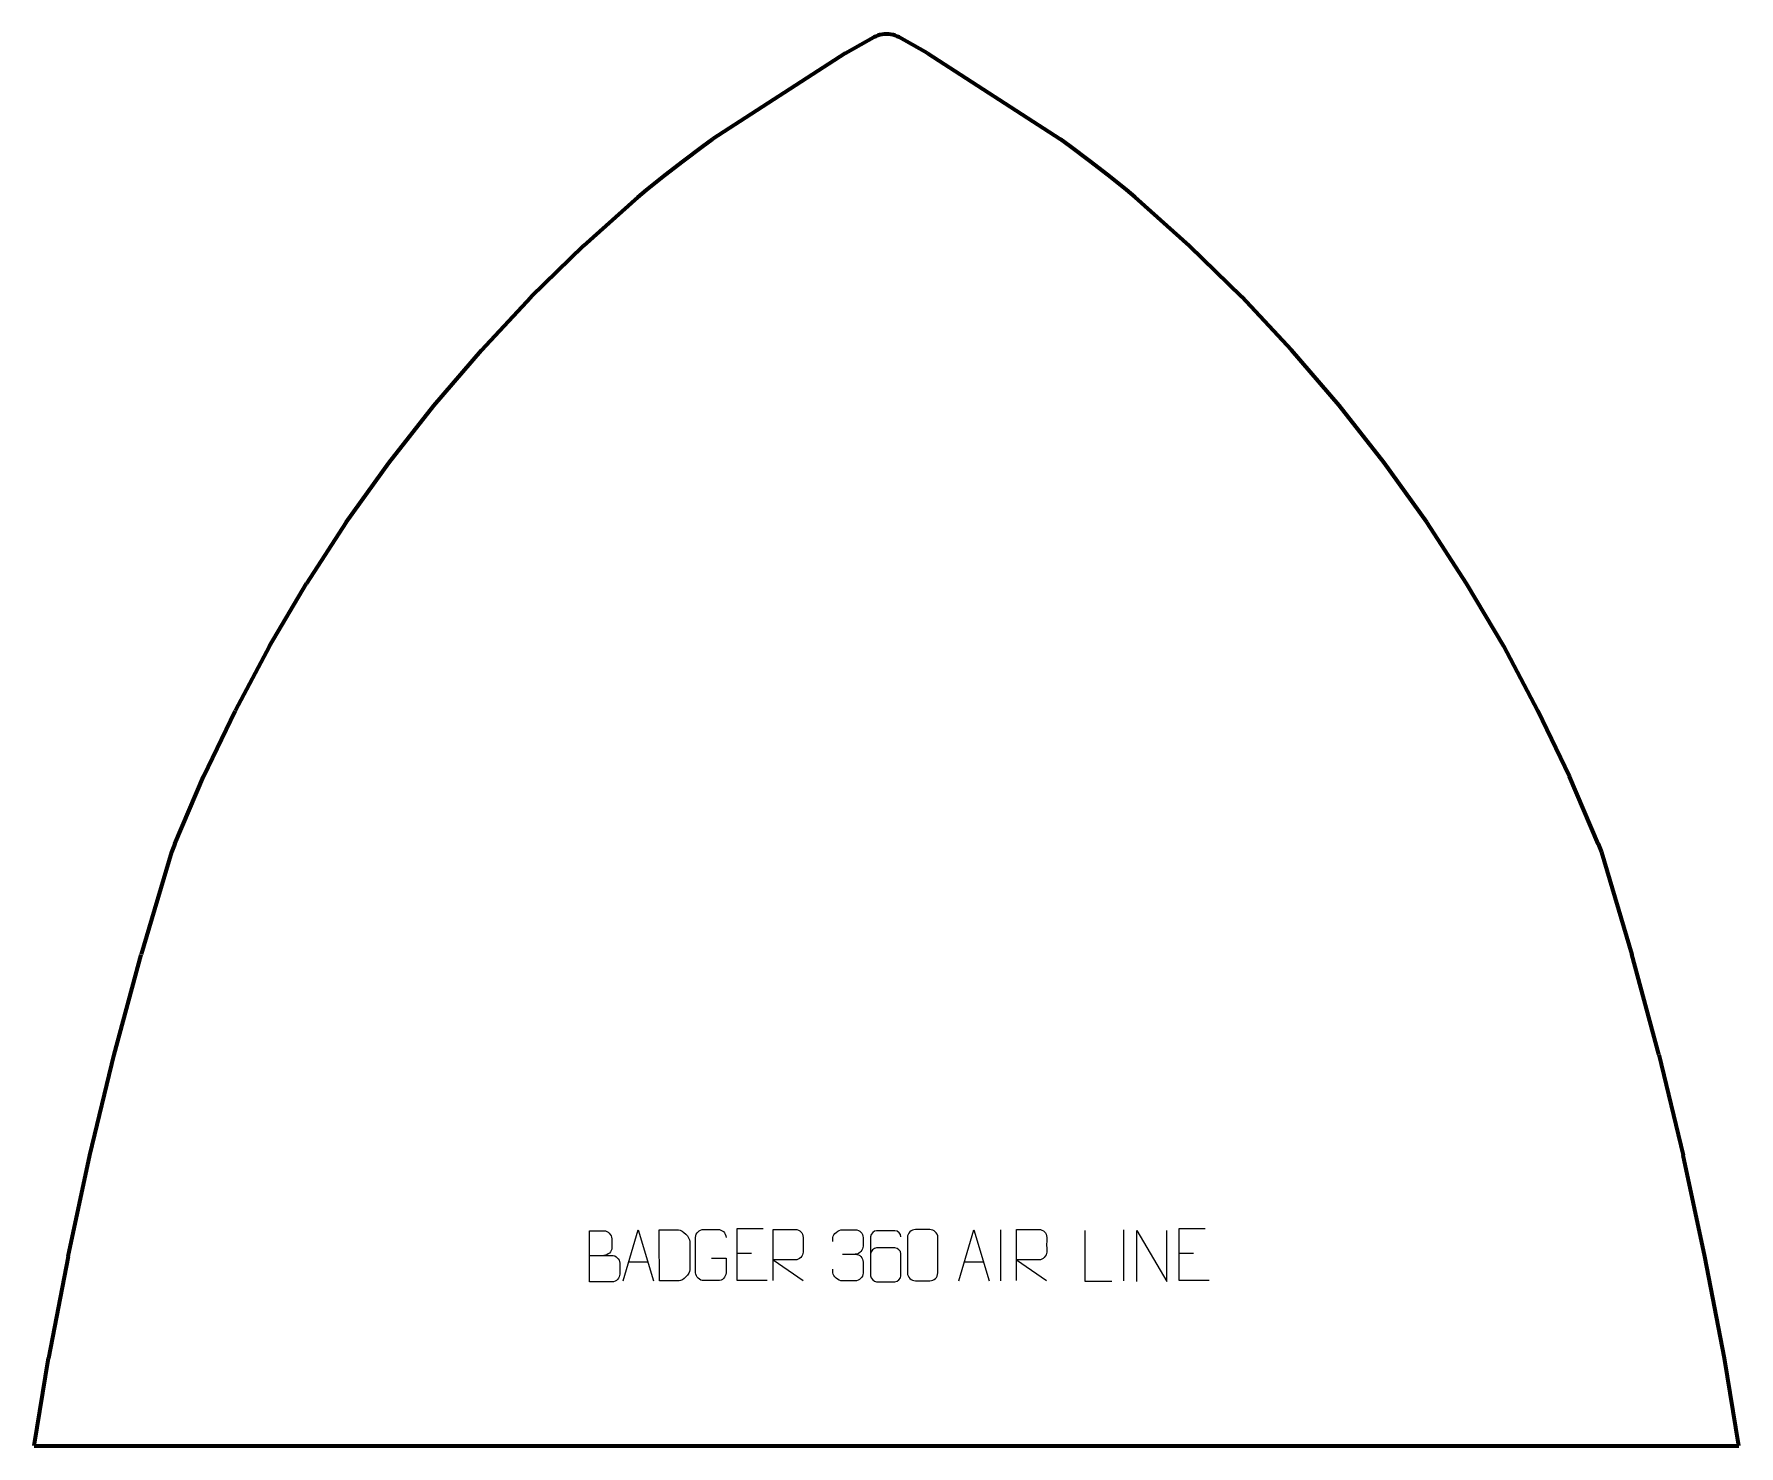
# Model space of a CAD drawing. Header units: millimetres. Extents: x -416 to 416, y -345 to 345.
import ezdxf

# ---------------------------------------------------------------- set-up
doc = ezdxf.new("R2010")
doc.units = ezdxf.units.MM
doc.header["$MEASUREMENT"] = 0
doc.layers.add('layer 1', color=7, linetype='Continuous')

msp = doc.modelspace()

# ---------------------------------------------------------------- linework, layer by layer
at = {"layer": 'layer 1', "color": 242, "lineweight": 106}
for points in [[(-12.5966, 339.7123), (-12.5966, 339.7123), (-6.1783, 343.2123), (-6.1783, 343.2123)], [(-5.2135, 343.6875), (-5.2135, 343.6875), (-6.1783, 343.2123), (-6.1783, 343.2123)], [(-4.2149, 344.0802), (-4.2149, 344.0802), (-5.2135, 343.6875), (-5.2135, 343.6875)], [(-3.1875, 344.3873), (-3.1875, 344.3873), (-4.2149, 344.0802), (-4.2149, 344.0802)], [(-2.1358, 344.6104), (-2.1358, 344.6104), (-3.1875, 344.3873), (-3.1875, 344.3873)], [(-1.0714, 344.7427), (-1.0714, 344.7427), (-2.1358, 344.6104), (-2.1358, 344.6104)], [(-0.0001, 344.7882), (-0.0001, 344.7882), (-1.0714, 344.7427), (-1.0714, 344.7427)], [(1.0727, 344.7427), (1.0727, 344.7427), (-0.0001, 344.7882), (-0.0001, 344.7882)], [(2.1371, 344.6104), (2.1371, 344.6104), (1.0727, 344.7427), (1.0727, 344.7427)], [(3.1874, 344.3873), (3.1874, 344.3873), (2.1371, 344.6104), (2.1371, 344.6104)], [(4.2162, 344.0802), (4.2162, 344.0802), (3.1874, 344.3873), (3.1874, 344.3873)], [(5.2148, 343.6875), (5.2148, 343.6875), (4.2162, 344.0802), (4.2162, 344.0802)], [(6.1777, 343.2123), (6.1777, 343.2123), (5.2148, 343.6875), (5.2148, 343.6875)], [(12.5978, 339.7123), (12.5978, 339.7123), (6.1777, 343.2123), (6.1777, 343.2123)], [(-19.9887, 335.5235), (-19.9887, 335.5235), (-84.9477, 293.5224), (-84.9477, 293.5224)], [(-19.9887, 335.5235), (-19.9887, 335.5235), (-12.5966, 339.7123), (-12.5966, 339.7123)], [(19.9886, 335.5235), (19.9886, 335.5235), (12.5978, 339.7123), (12.5978, 339.7123)], [(19.9886, 335.5235), (19.9886, 335.5235), (84.9489, 293.5224), (84.9489, 293.5224)], [(-89.943, 289.8882), (-89.943, 289.8882), (-84.9477, 293.5224), (-84.9477, 293.5224)], [(89.9444, 289.8882), (89.9444, 289.8882), (84.9489, 293.5224), (84.9489, 293.5224)], [(-99.139, 282.966), (-99.139, 282.966), (-89.943, 289.8882), (-89.943, 289.8882)], [(99.1402, 282.966), (99.1402, 282.966), (89.9444, 289.8882), (89.9444, 289.8882)], [(-117.1921, 268.6791), (-117.1921, 268.6791), (-108.2234, 275.8954), (-108.2234, 275.8954)], [(-108.2234, 275.8954), (-108.2234, 275.8954), (-99.139, 282.966), (-99.139, 282.966)], [(108.2234, 275.8954), (108.2234, 275.8954), (99.1402, 282.966), (99.1402, 282.966)], [(117.1917, 268.6791), (117.1917, 268.6791), (108.2234, 275.8954), (108.2234, 275.8954)], [(-121.4874, 265.1644), (-121.4874, 265.1644), (-117.1921, 268.6791), (-117.1921, 268.6791)], [(121.4874, 265.1644), (121.4874, 265.1644), (117.1917, 268.6791), (117.1917, 268.6791)], [(-121.4874, 265.1644), (-121.4874, 265.1644), (-148.0544, 241.4044), (-148.0544, 241.4044)], [(148.0557, 241.4044), (148.0557, 241.4044), (121.4874, 265.1644), (121.4874, 265.1644)], [(-173.5532, 216.4982), (-173.5532, 216.4982), (-148.0544, 241.4044), (-148.0544, 241.4044)], [(173.5527, 216.4982), (173.5527, 216.4982), (148.0557, 241.4044), (148.0557, 241.4044)], [(-197.9339, 190.4909), (-197.9339, 190.4909), (-173.5532, 216.4982), (-173.5532, 216.4982)], [(197.9354, 190.4909), (197.9354, 190.4909), (173.5527, 216.4982), (173.5527, 216.4982)], [(-221.1521, 163.4343), (-221.1521, 163.4343), (-197.9339, 190.4909), (-197.9339, 190.4909)], [(221.1535, 163.4343), (221.1535, 163.4343), (197.9354, 190.4909), (197.9354, 190.4909)], [(-243.1604, 135.3824), (-243.1604, 135.3824), (-221.1521, 163.4343), (-221.1521, 163.4343)], [(243.1617, 135.3824), (243.1617, 135.3824), (221.1535, 163.4343), (221.1535, 163.4343)], [(-263.9172, 106.3879), (-263.9172, 106.3879), (-243.1604, 135.3824), (-243.1604, 135.3824)], [(263.9185, 106.3879), (263.9185, 106.3879), (243.1617, 135.3824), (243.1617, 135.3824)], [(-263.9172, 106.3879), (-263.9172, 106.3879), (-283.3832, 76.5072), (-283.3832, 76.5072)], [(283.3827, 76.5072), (283.3827, 76.5072), (263.9185, 106.3879), (263.9185, 106.3879)], [(-301.5186, 45.7975), (-301.5186, 45.7975), (-283.3832, 76.5072), (-283.3832, 76.5072)], [(301.5199, 45.7975), (301.5199, 45.7975), (283.3827, 76.5072), (283.3827, 76.5072)], [(-301.5186, 45.7975), (-301.5186, 45.7975), (-318.2892, 14.3198), (-318.2892, 14.3198)], [(318.2905, 14.3198), (318.2905, 14.3198), (301.5199, 45.7975), (301.5199, 45.7975)], [(-333.663, -17.8674), (-333.663, -17.8674), (-318.2892, 14.3198), (-318.2892, 14.3198)], [(333.6643, -17.8674), (333.6643, -17.8674), (318.2905, 14.3198), (318.2905, 14.3198)], [(-347.611, -50.7015), (-347.611, -50.7015), (-333.663, -17.8674), (-333.663, -17.8674)], [(347.6124, -50.7015), (347.6124, -50.7015), (333.6643, -17.8674), (333.6643, -17.8674)], [(-349.2402, -54.7834), (-349.2402, -54.7834), (-364.2092, -104.7836), (-364.2092, -104.7836)], [(-347.611, -50.7015), (-347.611, -50.7015), (-349.2402, -54.7834), (-349.2402, -54.7834)], [(347.6124, -50.7015), (347.6124, -50.7015), (349.2415, -54.7834), (349.2415, -54.7834)], [(349.2415, -54.7834), (349.2415, -54.7834), (364.2087, -104.7836), (364.2087, -104.7836)], [(-377.2844, -153.6504), (-377.2844, -153.6504), (-364.2092, -104.7836), (-364.2092, -104.7836)], [(377.2858, -153.6504), (377.2858, -153.6504), (364.2087, -104.7836), (364.2087, -104.7836)], [(-389.1708, -202.8198), (-389.1708, -202.8198), (-377.2844, -153.6504), (-377.2844, -153.6504)], [(377.2858, -153.6504), (377.2858, -153.6504), (389.1707, -202.8198), (389.1707, -202.8198)], [(-399.8586, -252.2654), (-399.8586, -252.2654), (-389.1708, -202.8198), (-389.1708, -202.8198)], [(399.8587, -252.2654), (399.8587, -252.2654), (389.1707, -202.8198), (389.1707, -202.8198)], [(-399.8586, -252.2654), (-399.8586, -252.2654), (-409.3432, -301.9572), (-409.3432, -301.9572)], [(409.345, -301.9572), (409.345, -301.9572), (399.8587, -252.2654), (399.8587, -252.2654)], [(-416.4455, -344.7877), (-416.4455, -344.7877), (-409.3432, -301.9572), (-409.3432, -301.9572)], [(416.4455, -344.7877), (416.4455, -344.7877), (409.345, -301.9572), (409.345, -301.9572)], [(-416.4455, -344.7877), (-416.4455, -344.7877), (416.4455, -344.7877), (416.4455, -344.7877)]]:
    msp.add_open_spline(points, degree=3, dxfattribs=at)
at = {"layer": 'layer 1', "color": 250, "lineweight": 9}
for points, knots in [([(-145.1029, -251.721), (-141.4644, -251.7206), (-137.8773, -251.7206), (-134.2379, -251.721), (-134.2379, -251.721), (-132.2625, -251.7383), (-130.3389, -253.4744), (-130.3389, -255.524), (-130.3389, -255.524), (-130.3393, -256.6526), (-130.3393, -259.702), (-130.3389, -260.8309), (-130.3389, -260.8309), (-130.3213, -262.6888), (-131.8634, -264.7027), (-134.1849, -264.6858), (-134.1849, -264.6858), (-137.8247, -264.6854), (-141.4641, -264.6854), (-145.1029, -264.6858), (-145.1029, -264.6858), (-145.1029, -256.3675), (-145.1029, -248.0497), (-145.1029, -239.7322), (-145.1029, -239.7322), (-142.7293, -239.7322), (-140.3552, -239.7322), (-137.981, -239.7322), (-137.981, -239.7322), (-136.3002, -239.7146), (-134.2034, -241.6251), (-134.1857, -243.5875), (-134.1857, -243.5875), (-134.186, -245.6536), (-134.186, -245.7996), (-134.1857, -247.8661), (-134.1857, -247.8661), (-134.1684, -249.9322), (-136.0229, -251.7383), (-138.0329, -251.721)], [0, 0, 0, 0, 0.09090909, 0.09090909, 0.09090909, 0.09090909, 0.18181818, 0.18181818, 0.18181818, 0.18181818, 0.27272727, 0.27272727, 0.27272727, 0.27272727, 0.36363636, 0.36363636, 0.36363636, 0.36363636, 0.45454545, 0.45454545, 0.45454545, 0.45454545, 0.54545455, 0.54545455, 0.54545455, 0.54545455, 0.63636364, 0.63636364, 0.63636364, 0.63636364, 0.72727273, 0.72727273, 0.72727273, 0.72727273, 0.81818182, 0.81818182, 0.81818182, 0.81818182, 1, 1, 1, 1]), ([(-128.7184, -264.1977), (-128.7184, -264.1977), (-121.3474, -239.2442), (-121.3474, -239.2442), (-121.3474, -239.2442), (-121.3474, -239.2442), (-113.7775, -264.1977), (-113.7775, -264.1977)], [0, 0, 0, 0, 0.33333333, 0.33333333, 0.33333333, 0.33333333, 1, 1, 1, 1]), ([(-110.9547, -264.1696), (-108.6229, -264.1692), (-103.6727, -264.1932), (-101.3412, -264.1935), (-101.3412, -264.1935), (-99.4162, -264.2989), (-96.0976, -260.7573), (-96.1088, -258.74), (-96.1088, -258.74), (-96.1092, -252.9699), (-96.1092, -250.8002), (-96.1088, -245.0309), (-96.1088, -245.0309), (-96.1131, -242.8928), (-99.4876, -239.2327), (-101.64, -239.2462), (-101.64, -239.2462), (-103.9657, -239.2462), (-108.69, -239.2462), (-111.0161, -239.2462), (-111.0161, -239.2462), (-111.0157, -244.9931), (-110.9544, -258.4223), (-110.9547, -264.1696)], [0, 0, 0, 0, 0.14285714, 0.14285714, 0.14285714, 0.14285714, 0.28571429, 0.28571429, 0.28571429, 0.28571429, 0.42857143, 0.42857143, 0.42857143, 0.42857143, 0.57142857, 0.57142857, 0.57142857, 0.57142857, 0.71428571, 0.71428571, 0.71428571, 0.71428571, 1, 1, 1, 1]), ([(-85.5574, -253.0559), (-85.5574, -253.0559), (-78.3893, -253.0559), (-78.3893, -253.0559), (-78.3893, -253.0559), (-78.3893, -253.0559), (-78.3893, -260.224), (-78.3893, -260.224), (-78.3893, -260.224), (-78.529, -262.5474), (-80.2062, -264.027), (-82.354, -264.0378), (-82.354, -264.0378), (-84.6858, -264.0374), (-87.0178, -264.0374), (-89.3493, -264.0378), (-89.3493, -264.0378), (-91.2742, -264.1432), (-93.2464, -262.2587), (-93.2352, -260.2414), (-93.2352, -260.2414), (-93.2348, -254.4713), (-93.2348, -248.7016), (-93.2352, -242.9323), (-93.2352, -242.9323), (-93.231, -240.7942), (-91.4842, -239.075), (-89.3319, -239.0884), (-89.3319, -239.0884), (-87.0062, -239.0884), (-84.6801, -239.0884), (-82.354, -239.0884), (-82.354, -239.0884), (-80.4073, -239.053), (-78.4159, -240.5445), (-78.3893, -242.9822)], [0, 0, 0, 0, 0.1, 0.1, 0.1, 0.1, 0.2, 0.2, 0.2, 0.2, 0.3, 0.3, 0.3, 0.3, 0.4, 0.4, 0.4, 0.4, 0.5, 0.5, 0.5, 0.5, 0.6, 0.6, 0.6, 0.6, 0.7, 0.7, 0.7, 0.7, 0.8, 0.8, 0.8, 0.8, 1, 1, 1, 1]), ([(-60.2855, -238.8413), (-60.2855, -238.8413), (-73.1594, -238.8413), (-73.1594, -238.8413), (-73.1594, -238.8413), (-73.1594, -238.8413), (-73.1594, -263.7949), (-73.1594, -263.7949), (-73.1594, -263.7949), (-73.1594, -263.7949), (-58.2936, -263.7949), (-58.2936, -263.7949)], [0, 0, 0, 0, 0.25, 0.25, 0.25, 0.25, 0.5, 0.5, 0.5, 0.5, 1, 1, 1, 1]), ([(-55.4136, -264.0404), (-55.4136, -264.0404), (-55.4136, -239.0869), (-55.4136, -239.0869), (-55.4136, -239.0869), (-51.8188, -239.0869), (-48.2233, -239.0869), (-44.6281, -239.0869), (-44.6281, -239.0869), (-42.3028, -239.1246), (-40.7455, -240.6146), (-40.7496, -242.981), (-40.7496, -242.981), (-40.75, -245.0165), (-40.75, -248.0759), (-40.7496, -250.1119), (-40.7496, -250.1119), (-40.7561, -251.9874), (-42.5684, -253.9292), (-44.5779, -253.9483), (-44.5779, -253.9483), (-44.5779, -253.9483), (-55.4136, -253.9483), (-55.4136, -253.9483), (-55.4136, -253.9483), (-55.4136, -253.9483), (-40.7589, -264.0404), (-40.7589, -264.0404)], [0, 0, 0, 0, 0.125, 0.125, 0.125, 0.125, 0.25, 0.25, 0.25, 0.25, 0.375, 0.375, 0.375, 0.375, 0.5, 0.5, 0.5, 0.5, 0.625, 0.625, 0.625, 0.625, 0.75, 0.75, 0.75, 0.75, 1, 1, 1, 1]), ([(-26.1539, -244.9285), (-26.1539, -244.9285), (-26.1539, -243.0713), (-26.1539, -243.0713), (-26.1539, -243.0713), (-26.1682, -241.3294), (-23.5037, -239.2113), (-21.4446, -239.234), (-21.4446, -239.234), (-19.3805, -239.234), (-17.3165, -239.234), (-15.2528, -239.234), (-15.2528, -239.234), (-13.0583, -239.2252), (-11.46, -241.072), (-11.4156, -242.9841), (-11.4156, -242.9841), (-11.416, -244.4192), (-11.416, -245.8543), (-11.4156, -247.2898), (-11.4156, -247.2898), (-11.4642, -248.9433), (-13.0668, -251.1733), (-15.2651, -251.1633), (-15.2651, -251.1633), (-13.0614, -251.1745), (-11.4534, -252.9777), (-11.3994, -255.0372), (-11.3994, -255.0372), (-11.3998, -256.8219), (-11.3998, -258.6066), (-11.3994, -260.3917), (-11.3994, -260.3917), (-11.3893, -262.4531), (-13.4442, -264.2162), (-15.2651, -264.2081), (-15.2651, -264.2081), (-17.3304, -264.2078), (-19.3956, -264.2078), (-21.4612, -264.2081), (-21.4612, -264.2081), (-23.6298, -264.1966), (-26.1608, -261.7964), (-26.1794, -260.3346), (-26.1794, -260.3346), (-26.1794, -260.3346), (-26.1794, -258.426), (-26.1794, -258.426)], [0, 0, 0, 0, 0.07692308, 0.07692308, 0.07692308, 0.07692308, 0.15384615, 0.15384615, 0.15384615, 0.15384615, 0.23076923, 0.23076923, 0.23076923, 0.23076923, 0.30769231, 0.30769231, 0.30769231, 0.30769231, 0.38461538, 0.38461538, 0.38461538, 0.38461538, 0.46153846, 0.46153846, 0.46153846, 0.46153846, 0.53846154, 0.53846154, 0.53846154, 0.53846154, 0.61538462, 0.61538462, 0.61538462, 0.61538462, 0.69230769, 0.69230769, 0.69230769, 0.69230769, 0.76923077, 0.76923077, 0.76923077, 0.76923077, 0.84615385, 0.84615385, 0.84615385, 0.84615385, 1, 1, 1, 1]), ([(7.0839, -242.633), (7.0598, -241.2935), (5.7036, -239.6403), (4.1317, -239.6746), (4.1317, -239.6746), (1.1469, -239.6749), (-1.8383, -239.6749), (-4.8237, -239.6746), (-4.8237, -239.6746), (-6.0428, -239.6597), (-7.771, -241.0973), (-7.776, -242.633), (-7.776, -242.633), (-7.7757, -248.9935), (-7.7757, -255.3543), (-7.776, -261.715), (-7.776, -261.715), (-7.7713, -262.8779), (-6.0428, -264.649), (-4.8237, -264.6734), (-4.8237, -264.6734), (-1.8383, -264.6731), (1.1469, -264.6731), (4.1317, -264.6734), (4.1317, -264.6734), (5.4098, -264.6296), (7.0795, -263.0151), (7.0839, -261.715), (7.0839, -261.715), (7.0839, -258.1317), (7.0839, -254.5486), (7.0839, -250.9659), (7.0839, -250.9659), (7.0454, -249.4877), (5.4627, -248.0548), (4.1317, -248.0568), (4.1317, -248.0568), (1.1469, -248.0565), (-1.8383, -248.0565), (-4.8237, -248.0568), (-4.8237, -248.0568), (-6.1532, -248.0518), (-7.7962, -249.5591), (-7.7545, -250.9876)], [0, 0, 0, 0, 0.08333333, 0.08333333, 0.08333333, 0.08333333, 0.16666667, 0.16666667, 0.16666667, 0.16666667, 0.25, 0.25, 0.25, 0.25, 0.33333333, 0.33333333, 0.33333333, 0.33333333, 0.41666667, 0.41666667, 0.41666667, 0.41666667, 0.5, 0.5, 0.5, 0.5, 0.58333333, 0.58333333, 0.58333333, 0.58333333, 0.66666667, 0.66666667, 0.66666667, 0.66666667, 0.75, 0.75, 0.75, 0.75, 0.83333333, 0.83333333, 0.83333333, 0.83333333, 1, 1, 1, 1]), ([(14.1544, -239.1415), (16.4801, -239.1415), (18.8062, -239.1415), (21.1323, -239.1415), (21.1323, -239.1415), (23.0789, -239.1059), (25.0703, -240.5975), (25.097, -243.0351), (25.097, -243.0351), (25.0966, -248.782), (25.0966, -254.5293), (25.097, -260.277), (25.097, -260.277), (24.9572, -262.6004), (23.28, -264.08), (21.1323, -264.0908), (21.1323, -264.0908), (18.8004, -264.0904), (16.4685, -264.0904), (14.137, -264.0908), (14.137, -264.0908), (12.212, -264.1962), (10.2399, -262.3117), (10.2511, -260.2944), (10.2511, -260.2944), (10.2514, -254.5243), (10.2514, -248.7546), (10.2511, -242.9853), (10.2511, -242.9853), (10.2553, -240.8472), (12.002, -239.128), (14.1544, -239.1415)], [0, 0, 0, 0, 0.11111111, 0.11111111, 0.11111111, 0.11111111, 0.22222222, 0.22222222, 0.22222222, 0.22222222, 0.33333333, 0.33333333, 0.33333333, 0.33333333, 0.44444444, 0.44444444, 0.44444444, 0.44444444, 0.55555556, 0.55555556, 0.55555556, 0.55555556, 0.66666667, 0.66666667, 0.66666667, 0.66666667, 0.77777778, 0.77777778, 0.77777778, 0.77777778, 1, 1, 1, 1]), ([(35.2816, -264.1977), (35.2816, -264.1977), (42.6526, -239.2442), (42.6526, -239.2442), (42.6526, -239.2442), (42.6526, -239.2442), (50.2225, -264.1977), (50.2225, -264.1977)], [0, 0, 0, 0, 0.33333333, 0.33333333, 0.33333333, 0.33333333, 1, 1, 1, 1]), ([(63.5865, -264.0404), (63.5865, -264.0404), (63.5865, -239.0869), (63.5865, -239.0869), (63.5865, -239.0869), (67.1812, -239.0869), (70.7767, -239.0869), (74.3719, -239.0869), (74.3719, -239.0869), (76.6972, -239.1246), (78.2545, -240.6146), (78.2504, -242.981), (78.2504, -242.981), (78.25, -245.0165), (78.25, -248.0759), (78.2504, -250.1119), (78.2504, -250.1119), (78.2439, -251.9874), (76.4316, -253.9292), (74.4221, -253.9483), (74.4221, -253.9483), (74.4221, -253.9483), (63.5865, -253.9483), (63.5865, -253.9483), (63.5865, -253.9483), (63.5865, -253.9483), (78.2411, -264.0404), (78.2411, -264.0404)], [0, 0, 0, 0, 0.125, 0.125, 0.125, 0.125, 0.25, 0.25, 0.25, 0.25, 0.375, 0.375, 0.375, 0.375, 0.5, 0.5, 0.5, 0.5, 0.625, 0.625, 0.625, 0.625, 0.75, 0.75, 0.75, 0.75, 1, 1, 1, 1]), ([(110.0885, -264.4744), (110.0885, -264.4744), (97.1393, -264.4744), (97.1393, -264.4744), (97.1393, -264.4744), (97.1393, -264.4744), (97.1393, -239.5208), (97.1393, -239.5208)], [0, 0, 0, 0, 0.33333333, 0.33333333, 0.33333333, 0.33333333, 1, 1, 1, 1]), ([(122.2866, -264.4743), (122.2866, -264.4743), (122.2866, -239.5208), (122.2866, -239.5208), (122.2866, -239.5208), (122.2866, -239.5208), (136.9414, -264.4743), (136.9414, -264.4743), (136.9414, -264.4743), (136.9414, -264.4743), (136.9414, -239.5208), (136.9414, -239.5208)], [0, 0, 0, 0, 0.25, 0.25, 0.25, 0.25, 0.5, 0.5, 0.5, 0.5, 1, 1, 1, 1]), ([(155.7146, -238.8413), (155.7146, -238.8413), (142.8407, -238.8413), (142.8407, -238.8413), (142.8407, -238.8413), (142.8407, -238.8413), (142.8407, -263.7949), (142.8407, -263.7949), (142.8407, -263.7949), (142.8407, -263.7949), (157.7065, -263.7949), (157.7065, -263.7949)], [0, 0, 0, 0, 0.25, 0.25, 0.25, 0.25, 0.5, 0.5, 0.5, 0.5, 1, 1, 1, 1])]:
    msp.add_open_spline(points, degree=3, knots=knots, dxfattribs=at)
for points in [[(55.7521, -239.2339), (55.7521, -239.2339), (55.7521, -264.208), (55.7521, -264.208)], [(115.7522, -239.2339), (115.7522, -239.2339), (115.7522, -264.208), (115.7522, -264.208)], [(-125.9958, -254.9483), (-125.9958, -254.9483), (-116.5001, -254.9483), (-116.5001, -254.9483)], [(-73.1594, -250.721), (-73.1594, -250.721), (-65.9913, -250.721), (-65.9913, -250.721)], [(-21.4442, -251.1737), (-21.4442, -251.1737), (-15.2478, -251.1737), (-15.2478, -251.1737)], [(38.0042, -254.9483), (38.0042, -254.9483), (47.4999, -254.9483), (47.4999, -254.9483)], [(142.8407, -250.721), (142.8407, -250.721), (150.0088, -250.721), (150.0088, -250.721)]]:
    msp.add_open_spline(points, degree=3, dxfattribs=at)

doc.saveas('drawing.dxf')
